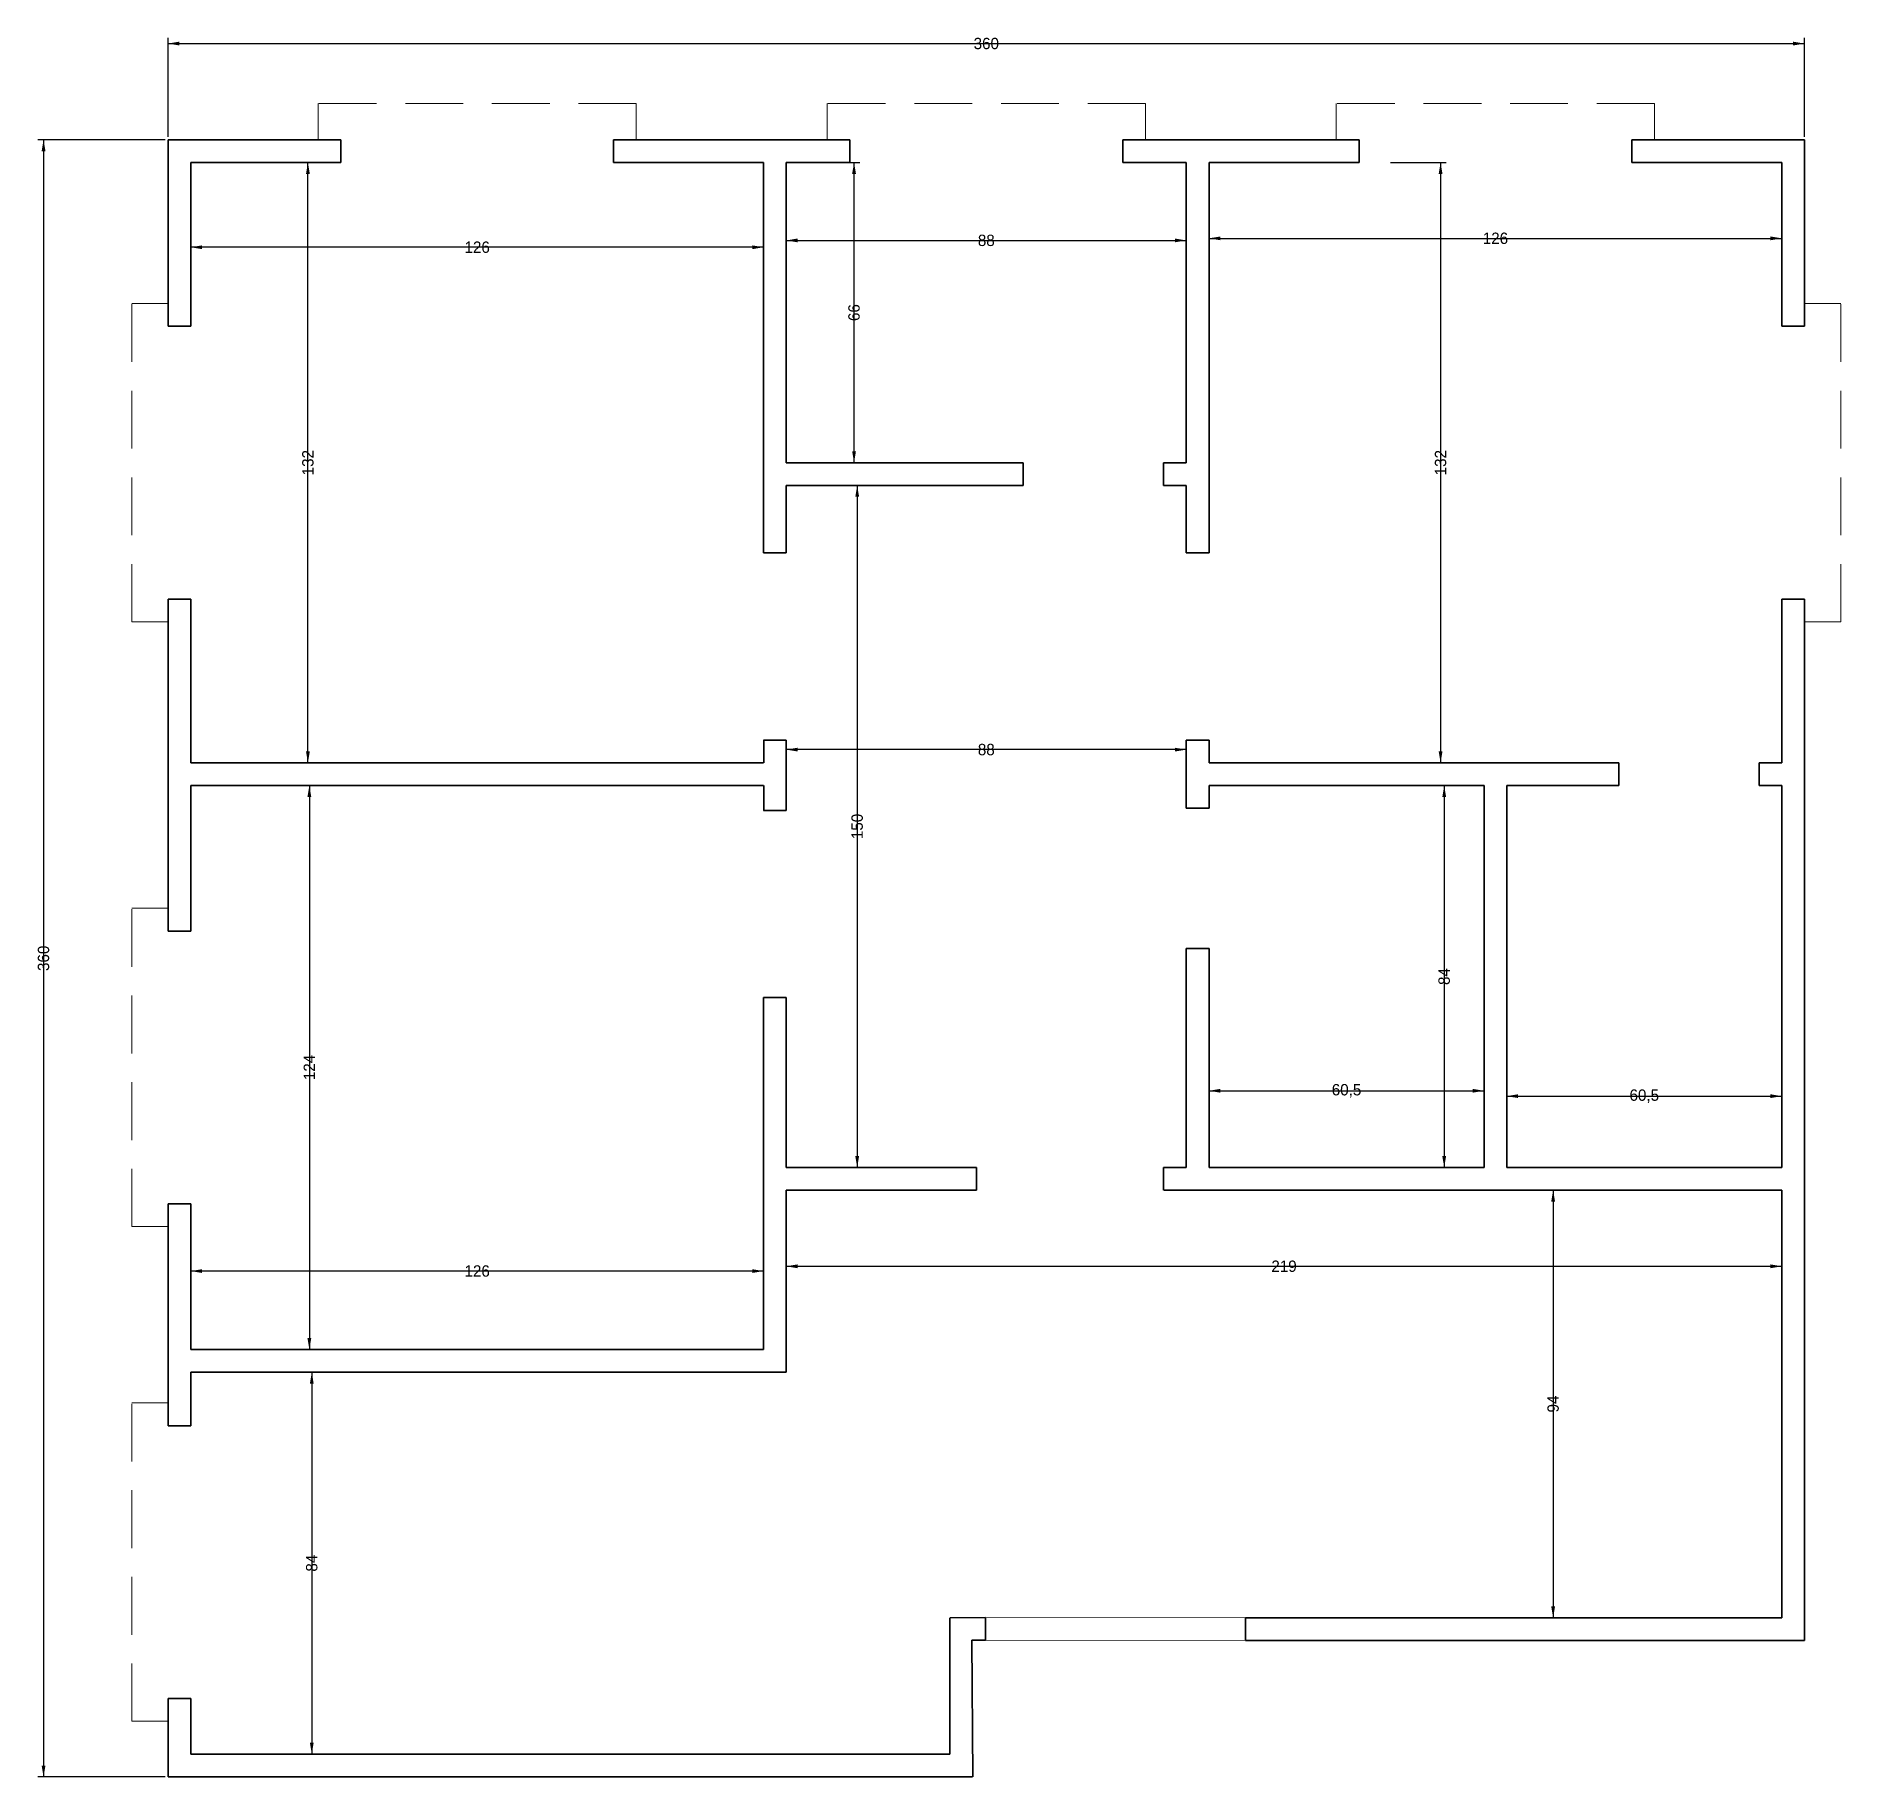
# Model space of a CAD drawing. Extents: x 34686 to 35083, y -1377 to -994.
import ezdxf

# ---------------------------------------------------------------- set-up
doc = ezdxf.new("R2010")
doc.units = 0
doc.linetypes.add('DASHED', pattern=[19.05, 12.7, -6.35])
for name, color, linetype, lineweight in [('DOORS', 1, 'CONTINUOUS', 15), ('WALLS', 7, 'CONTINUOUS', 35), ('WINDOWS', 116, 'CONTINUOUS', 20)]:
    doc.layers.add(name, color=color, linetype=linetype, lineweight=lineweight)
doc.layers.add('hatch', color=252, linetype='CONTINUOUS')
doc.dimstyles.get("Standard").update_dxf_attribs({"dimtxt": 2.5, "dimasz": 2.5, "dimexe": 1.25, "dimexo": 0.625, "dimtad": 0, "dimtoh": 1, "dimtxsty": 'Standard', "dimcen": 0.09, "dimadec": 0, "dimazin": 0, "dimtfac": 1, "dimtdec": 4, "dimtofl": 0, "dimtmove": 0, "dimatfit": 3, "dimfxl": 1, "dimtolj": 1, "dimtzin": 0, "dimarcsym": 0})

# ---------------------------------------------------------------- blocks, each defined once
blk = doc.blocks.new('*D1')
at = {"layer": 'hatch', "color": 0, "linetype": 'ByBlock', "lineweight": -2}
for p, q in [((34714.55, -1017.06), (34686.53, -1017.06)), ((34687.78, -1017.06), (34687.78, -1377.06)), ((34714.55, -1377.06), (34686.53, -1377.06))]:
    blk.add_line(p, q, dxfattribs=at)
for points in [[(34687.78, -1017.06), (34688.2, -1019.56), (34687.36, -1019.56)], [(34687.78, -1377.06), (34687.36, -1374.56), (34688.2, -1374.56)]]:
    blk.add_solid(points, dxfattribs=at)
at = {"layer": 'hatch', "color": 0, "linetype": 'CONTINUOUS', "lineweight": -2, "insert": (34687.78, -1197.06), "char_height": 2.5, "width": 5, "attachment_point": 5, "rotation": 90}
blk.add_mtext('360', dxfattribs=at)
blk = doc.blocks.new('*D2')
at = {"layer": 'hatch', "color": 0, "linetype": 'ByBlock', "lineweight": -2}
for p, q in [((34863.38, -1022.06), (34867.33, -1022.06)), ((34866.08, -1088.06), (34866.08, -1022.06)), ((34865.87, -1088.06), (34867.33, -1088.06))]:
    blk.add_line(p, q, dxfattribs=at)
for points in [[(34866.08, -1022.06), (34866.5, -1024.56), (34865.66, -1024.56)], [(34866.08, -1088.06), (34865.66, -1085.56), (34866.5, -1085.56)]]:
    blk.add_solid(points, dxfattribs=at)
at = {"layer": 'hatch', "color": 0, "linetype": 'CONTINUOUS', "lineweight": -2, "insert": (34866.08, -1055.06), "char_height": 2.5, "width": 3.0556, "attachment_point": 5, "rotation": 90}
blk.add_mtext('66', dxfattribs=at)
blk = doc.blocks.new('*D3')
at = {"layer": 'hatch', "color": 0, "linetype": 'ByBlock', "lineweight": -2}
for p, q in [((34720.17, -1043.13), (34720.17, -1039.44)), ((34846.17, -1043.13), (34846.17, -1039.44)), ((34846.17, -1040.69), (34720.17, -1040.69))]:
    blk.add_line(p, q, dxfattribs=at)
for points in [[(34720.17, -1040.69), (34722.67, -1040.28), (34722.67, -1041.11)], [(34846.17, -1040.69), (34843.67, -1041.11), (34843.67, -1040.28)]]:
    blk.add_solid(points, dxfattribs=at)
at = {"layer": 'hatch', "color": 0, "linetype": 'CONTINUOUS', "lineweight": -2, "insert": (34783.17, -1040.69), "char_height": 2.5, "width": 4.4444, "attachment_point": 5}
blk.add_mtext('126', dxfattribs=at)
blk = doc.blocks.new('*D4')
at = {"layer": 'hatch', "color": 0, "linetype": 'ByBlock', "lineweight": -2}
for p, q in [((34944.17, -1038.34), (34944.17, -1039.98)), ((34944.17, -1038.73), (35070.17, -1038.73)), ((35070.17, -1038.34), (35070.17, -1039.98))]:
    blk.add_line(p, q, dxfattribs=at)
for points in [[(34944.17, -1038.73), (34946.67, -1038.32), (34946.67, -1039.15)], [(35070.17, -1038.73), (35067.67, -1039.15), (35067.67, -1038.32)]]:
    blk.add_solid(points, dxfattribs=at)
at = {"layer": 'hatch', "color": 0, "linetype": 'CONTINUOUS', "lineweight": -2, "insert": (35007.17, -1038.73), "char_height": 2.5, "width": 4.4444, "attachment_point": 5}
blk.add_mtext('126', dxfattribs=at)
blk = doc.blocks.new('*D5')
at = {"layer": 'hatch', "color": 0, "linetype": 'ByBlock', "lineweight": -2}
for p, q in [((34851.17, -1037.55), (34851.17, -1040.44)), ((34851.17, -1039.19), (34939.17, -1039.19)), ((34939.17, -1037.55), (34939.17, -1040.44))]:
    blk.add_line(p, q, dxfattribs=at)
for points in [[(34851.17, -1039.19), (34853.67, -1038.77), (34853.67, -1039.6)], [(34939.17, -1039.19), (34936.67, -1039.6), (34936.67, -1038.77)]]:
    blk.add_solid(points, dxfattribs=at)
at = {"layer": 'hatch', "color": 0, "linetype": 'CONTINUOUS', "lineweight": -2, "insert": (34895.17, -1039.19), "char_height": 2.5, "width": 3.0556, "attachment_point": 5}
blk.add_mtext('88', dxfattribs=at)
blk = doc.blocks.new('*D6')
at = {"layer": 'hatch', "color": 0, "linetype": 'ByBlock', "lineweight": -2}
for p, q in [((34745.48, -1022.06), (34744.69, -1022.06)), ((34745.94, -1154.06), (34745.94, -1022.06)), ((34745.48, -1154.06), (34744.69, -1154.06))]:
    blk.add_line(p, q, dxfattribs=at)
for points in [[(34745.94, -1022.06), (34746.35, -1024.56), (34745.52, -1024.56)], [(34745.94, -1154.06), (34745.52, -1151.56), (34746.35, -1151.56)]]:
    blk.add_solid(points, dxfattribs=at)
at = {"layer": 'hatch', "color": 0, "linetype": 'CONTINUOUS', "lineweight": -2, "insert": (34745.94, -1088.06), "char_height": 2.5, "width": 4.4444, "attachment_point": 5, "rotation": 90}
blk.add_mtext('132', dxfattribs=at)
blk = doc.blocks.new('*D7')
at = {"layer": 'hatch', "color": 0, "linetype": 'ByBlock', "lineweight": -2}
for p, q in [((34715.17, -1016.44), (34715.17, -994.65)), ((34715.17, -995.9), (35075.17, -995.9)), ((35075.17, -1016.44), (35075.17, -994.65))]:
    blk.add_line(p, q, dxfattribs=at)
for points in [[(34715.17, -995.9), (34717.67, -995.48), (34717.67, -996.31)], [(35075.17, -995.9), (35072.67, -996.31), (35072.67, -995.48)]]:
    blk.add_solid(points, dxfattribs=at)
at = {"layer": 'hatch', "color": 0, "linetype": 'CONTINUOUS', "lineweight": -2, "insert": (34895.17, -995.9), "char_height": 2.5, "width": 5, "attachment_point": 5}
blk.add_mtext('360', dxfattribs=at)
blk = doc.blocks.new('*D8')
at = {"layer": 'hatch', "color": 0, "linetype": 'ByBlock', "lineweight": -2}
for p, q in [((34984.06, -1022.06), (34996.36, -1022.06)), ((34995.11, -1022.06), (34995.11, -1154.06)), ((34984.06, -1154.06), (34996.36, -1154.06))]:
    blk.add_line(p, q, dxfattribs=at)
for points in [[(34995.11, -1022.06), (34995.52, -1024.56), (34994.69, -1024.56)], [(34995.11, -1154.06), (34994.69, -1151.56), (34995.52, -1151.56)]]:
    blk.add_solid(points, dxfattribs=at)
at = {"layer": 'hatch', "color": 0, "linetype": 'CONTINUOUS', "lineweight": -2, "insert": (34995.11, -1088.06), "char_height": 2.5, "width": 4.4444, "attachment_point": 5, "rotation": 90}
blk.add_mtext('132', dxfattribs=at)
blk = doc.blocks.new('*D9')
at = {"layer": 'hatch', "color": 0, "linetype": 'ByBlock', "lineweight": -2}
for p, q in [((34999.94, -1159.06), (34994.66, -1159.06)), ((34995.91, -1159.06), (34995.91, -1243.06)), ((34999.94, -1243.06), (34994.66, -1243.06))]:
    blk.add_line(p, q, dxfattribs=at)
for points in [[(34995.91, -1159.06), (34996.32, -1161.56), (34995.49, -1161.56)], [(34995.91, -1243.06), (34995.49, -1240.56), (34996.32, -1240.56)]]:
    blk.add_solid(points, dxfattribs=at)
at = {"layer": 'hatch', "color": 0, "linetype": 'CONTINUOUS', "lineweight": -2, "insert": (34995.91, -1201.06), "char_height": 2.5, "width": 3.3333, "attachment_point": 5, "rotation": 90}
blk.add_mtext('84', dxfattribs=at)
blk = doc.blocks.new('*D10')
at = {"layer": 'hatch', "color": 0, "linetype": 'ByBlock', "lineweight": -2}
for p, q in [((34944.17, -1225.56), (34944.17, -1224.93)), ((34944.17, -1226.18), (35004.67, -1226.18)), ((35004.67, -1225.56), (35004.67, -1224.93))]:
    blk.add_line(p, q, dxfattribs=at)
for points in [[(34944.17, -1226.18), (34946.67, -1225.77), (34946.67, -1226.6)], [(35004.67, -1226.18), (35002.17, -1226.6), (35002.17, -1225.77)]]:
    blk.add_solid(points, dxfattribs=at)
at = {"layer": 'hatch', "color": 0, "linetype": 'CONTINUOUS', "lineweight": -2, "insert": (34974.42, -1226.18), "char_height": 2.5, "width": 5.9722, "attachment_point": 5}
blk.add_mtext('60,5', dxfattribs=at)
blk = doc.blocks.new('*D11')
at = {"layer": 'hatch', "color": 0, "linetype": 'ByBlock', "lineweight": -2}
for p, q in [((34872.23, -1093.06), (34865.52, -1093.06)), ((34866.77, -1093.06), (34866.77, -1243.06)), ((34871.48, -1243.06), (34865.52, -1243.06))]:
    blk.add_line(p, q, dxfattribs=at)
for points in [[(34866.77, -1093.06), (34867.19, -1095.56), (34866.35, -1095.56)], [(34866.77, -1243.06), (34866.35, -1240.56), (34867.19, -1240.56)]]:
    blk.add_solid(points, dxfattribs=at)
at = {"layer": 'hatch', "color": 0, "linetype": 'CONTINUOUS', "lineweight": -2, "insert": (34866.77, -1168.06), "char_height": 2.5, "width": 4.4444, "attachment_point": 5, "rotation": 90}
blk.add_mtext('150', dxfattribs=at)
blk = doc.blocks.new('*D12')
at = {"layer": 'hatch', "color": 0, "linetype": 'ByBlock', "lineweight": -2}
for p, q in [((34851.17, -1150.54), (34851.17, -1149.91)), ((34939.17, -1151.16), (34851.17, -1151.16)), ((34939.17, -1150.54), (34939.17, -1149.91))]:
    blk.add_line(p, q, dxfattribs=at)
for points in [[(34851.17, -1151.16), (34853.67, -1150.75), (34853.67, -1151.58)], [(34939.17, -1151.16), (34936.67, -1151.58), (34936.67, -1150.75)]]:
    blk.add_solid(points, dxfattribs=at)
at = {"layer": 'hatch', "color": 0, "linetype": 'CONTINUOUS', "lineweight": -2, "insert": (34895.17, -1151.16), "char_height": 2.5, "width": 3.0556, "attachment_point": 5}
blk.add_mtext('88', dxfattribs=at)
blk = doc.blocks.new('*D13')
at = {"layer": 'hatch', "color": 0, "linetype": 'ByBlock', "lineweight": -2}
for p, q in [((34748.57, -1159.06), (34745, -1159.06)), ((34746.25, -1159.06), (34746.25, -1283.06)), ((34748.57, -1283.06), (34745, -1283.06))]:
    blk.add_line(p, q, dxfattribs=at)
for points in [[(34746.25, -1159.06), (34746.67, -1161.56), (34745.83, -1161.56)], [(34746.25, -1283.06), (34745.83, -1280.56), (34746.67, -1280.56)]]:
    blk.add_solid(points, dxfattribs=at)
at = {"layer": 'hatch', "color": 0, "linetype": 'CONTINUOUS', "lineweight": -2, "insert": (34746.25, -1221.06), "char_height": 2.5, "width": 4.7222, "attachment_point": 5, "rotation": 90}
blk.add_mtext('124', dxfattribs=at)
blk = doc.blocks.new('*D14')
at = {"layer": 'hatch', "color": 0, "linetype": 'ByBlock', "lineweight": -2}
for p, q in [((34846.17, -1265.83), (34720.17, -1265.83)), ((34720.17, -1266.19), (34720.17, -1267.08)), ((34846.17, -1266.19), (34846.17, -1267.08))]:
    blk.add_line(p, q, dxfattribs=at)
for points in [[(34720.17, -1265.83), (34722.67, -1265.42), (34722.67, -1266.25)], [(34846.17, -1265.83), (34843.67, -1266.25), (34843.67, -1265.42)]]:
    blk.add_solid(points, dxfattribs=at)
at = {"layer": 'hatch', "color": 0, "linetype": 'CONTINUOUS', "lineweight": -2, "insert": (34783.17, -1265.83), "char_height": 2.5, "width": 4.4444, "attachment_point": 5}
blk.add_mtext('126', dxfattribs=at)
blk = doc.blocks.new('*D15')
at = {"layer": 'hatch', "color": 0, "linetype": 'ByBlock', "lineweight": -2}
for p, q in [((34851.17, -1263.13), (34851.17, -1266.03)), ((34851.17, -1264.78), (35070.17, -1264.78)), ((35070.17, -1263.13), (35070.17, -1266.03))]:
    blk.add_line(p, q, dxfattribs=at)
for points in [[(34851.17, -1264.78), (34853.67, -1264.36), (34853.67, -1265.2)], [(35070.17, -1264.78), (35067.67, -1265.2), (35067.67, -1264.36)]]:
    blk.add_solid(points, dxfattribs=at)
at = {"layer": 'hatch', "color": 0, "linetype": 'CONTINUOUS', "lineweight": -2, "insert": (34960.67, -1264.78), "char_height": 2.5, "width": 4.4444, "attachment_point": 5}
blk.add_mtext('219', dxfattribs=at)
blk = doc.blocks.new('*D16')
at = {"layer": 'hatch', "color": 0, "linetype": 'ByBlock', "lineweight": -2}
for p, q in [((35019.9, -1248.06), (35018.62, -1248.06)), ((35019.87, -1248.06), (35019.87, -1342.06)), ((35019.9, -1342.06), (35018.62, -1342.06))]:
    blk.add_line(p, q, dxfattribs=at)
for points in [[(35019.87, -1248.06), (35020.29, -1250.56), (35019.45, -1250.56)], [(35019.87, -1342.06), (35019.45, -1339.56), (35020.29, -1339.56)]]:
    blk.add_solid(points, dxfattribs=at)
at = {"layer": 'hatch', "color": 0, "linetype": 'CONTINUOUS', "lineweight": -2, "insert": (35019.87, -1295.06), "char_height": 2.5, "width": 3.3333, "attachment_point": 5, "rotation": 90}
blk.add_mtext('94', dxfattribs=at)
blk = doc.blocks.new('*D17')
at = {"layer": 'hatch', "color": 0, "linetype": 'ByBlock', "lineweight": -2}
for p, q in [((35009.67, -1226.74), (35009.67, -1226.12)), ((35070.17, -1226.74), (35070.17, -1226.12)), ((35009.67, -1227.37), (35070.17, -1227.37))]:
    blk.add_line(p, q, dxfattribs=at)
for points in [[(35009.67, -1227.37), (35012.17, -1226.95), (35012.17, -1227.78)], [(35070.17, -1227.37), (35067.67, -1227.78), (35067.67, -1226.95)]]:
    blk.add_solid(points, dxfattribs=at)
at = {"layer": 'hatch', "color": 0, "linetype": 'CONTINUOUS', "lineweight": -2, "insert": (35039.92, -1227.37), "char_height": 2.5, "width": 5.9722, "attachment_point": 5}
blk.add_mtext('60,5', dxfattribs=at)
blk = doc.blocks.new('*D18')
at = {"layer": 'hatch', "color": 0, "linetype": 'ByBlock', "lineweight": -2}
for p, q in [((34746.16, -1288.06), (34745.54, -1288.06)), ((34746.79, -1288.06), (34746.79, -1372.06)), ((34746.16, -1372.06), (34745.54, -1372.06))]:
    blk.add_line(p, q, dxfattribs=at)
for points in [[(34746.79, -1288.06), (34747.2, -1290.56), (34746.37, -1290.56)], [(34746.79, -1372.06), (34746.37, -1369.56), (34747.2, -1369.56)]]:
    blk.add_solid(points, dxfattribs=at)
at = {"layer": 'hatch', "color": 0, "linetype": 'CONTINUOUS', "lineweight": -2, "insert": (34746.79, -1330.06), "char_height": 2.5, "width": 3.3333, "attachment_point": 5, "rotation": 90}
blk.add_mtext('84', dxfattribs=at)

msp = doc.modelspace()

# ---------------------------------------------------------------- linework, layer by layer
at = {"layer": 'DOORS', "lineweight": 0}
msp.add_lwpolyline([(34952.172, -1342.062), (34895, -1342), (34895, -1347), (34952.172, -1347.062)], close=True, dxfattribs=at)
at = {"layer": 'WALLS'}
for p, q in [((34753.172, -1017.062), (34715.172, -1017.062)), ((34715.172, -1017.062), (34715.172, -1058.062)), ((34753.172, -1022.062), (34753.172, -1017.062)), ((34813.172, -1022.062), (34813.172, -1017.062)), ((34865.172, -1017.062), (34813.172, -1017.062)), ((34865.172, -1022.062), (34865.172, -1017.062)), ((34977.172, -1017.062), (34925.172, -1017.062)), ((34925.172, -1022.062), (34925.172, -1017.062)), ((34977.172, -1022.062), (34977.172, -1017.062)), ((35075.172, -1017.062), (35037.172, -1017.062)), ((35037.172, -1022.062), (35037.172, -1017.062)), ((35075.172, -1058.062), (35075.172, -1017.062)), ((34720.172, -1022.062), (34720.172, -1058.062)), ((34753.172, -1022.062), (34720.172, -1022.062)), ((34846.172, -1022.062), (34813.172, -1022.062)), ((34846.172, -1022.062), (34846.172, -1107.919)), ((34851.172, -1022.062), (34851.172, -1088.062)), ((34865.172, -1022.062), (34851.172, -1022.062)), ((34939.172, -1022.062), (34925.172, -1022.062)), ((34939.172, -1088.062), (34939.172, -1022.062)), ((34977.172, -1022.062), (34944.172, -1022.062)), ((34944.172, -1107.919), (34944.172, -1022.062)), ((35070.172, -1022.062), (35037.172, -1022.062)), ((35070.172, -1058.062), (35070.172, -1022.062)), ((34720.172, -1058.062), (34715.172, -1058.062)), ((35070.172, -1058.062), (35075.172, -1058.062)), ((34903.315, -1088.062), (34851.172, -1088.062)), ((34903.315, -1093.062), (34903.315, -1088.062)), ((34934.172, -1088.062), (34934.172, -1093.062)), ((34939.172, -1088.062), (34934.172, -1088.062)), ((34851.172, -1093.062), (34851.172, -1107.919)), ((34903.315, -1093.062), (34851.172, -1093.062)), ((34939.172, -1093.062), (34934.172, -1093.062)), ((34939.172, -1107.919), (34939.172, -1093.062)), ((34851.172, -1107.919), (34846.172, -1107.919)), ((34939.172, -1107.919), (34944.172, -1107.919)), ((34715.172, -1118.062), (34715.172, -1191.062)), ((34720.172, -1118.062), (34715.172, -1118.062)), ((34720.172, -1118.062), (34720.172, -1154.062)), ((35070.172, -1154.062), (35070.172, -1118.062)), ((35070.172, -1118.062), (35075.172, -1118.062)), ((34851.172, -1149.062), (34846.172, -1149.062)), ((34851.172, -1149.062), (34851.172, -1164.546)), ((34939.172, -1149.062), (34944.172, -1149.062)), ((34939.172, -1164.062), (34939.172, -1149.062)), ((34944.172, -1154.062), (34944.172, -1149.062)), ((34846.172, -1154.062), (34720.172, -1154.062)), ((35034.315, -1154.062), (34944.172, -1154.062)), ((35034.315, -1154.062), (35034.315, -1159.062)), ((35070.172, -1154.062), (35065.172, -1154.062)), ((35065.172, -1154.062), (35065.172, -1159.062)), ((34720.172, -1159.062), (34720.172, -1191.062)), ((34846.172, -1159.062), (34720.172, -1159.062)), ((34944.172, -1164.062), (34944.172, -1159.062)), ((35004.672, -1159.062), (35004.672, -1243.062)), ((35009.672, -1159.062), (35009.672, -1243.062)), ((35070.172, -1159.062), (35065.172, -1159.062)), ((35070.172, -1243.062), (35070.172, -1159.062)), ((34851.172, -1164.546), (34846.172, -1164.546)), ((34939.172, -1164.062), (34944.172, -1164.062)), ((34939.172, -1164.062), (34944.172, -1164.062)), ((34720.172, -1191.062), (34715.172, -1191.062)), ((34939.172, -1194.919), (34944.172, -1194.919)), ((34939.172, -1243.062), (34939.172, -1194.919)), ((34939.172, -1194.919), (34944.172, -1194.919)), ((34944.172, -1243.062), (34944.172, -1194.919)), ((34846.172, -1205.689), (34846.172, -1248.062)), ((34851.172, -1205.689), (34846.172, -1205.689)), ((34851.172, -1205.689), (34851.172, -1243.062)), ((34851.172, -1243.062), (34893.029, -1243.062)), ((34893.029, -1248.062), (34893.029, -1243.062)), ((34934.172, -1248.062), (34934.172, -1243.062)), ((34939.172, -1243.062), (34934.172, -1243.062)), ((34846.172, -1248.062), (34846.172, -1283.062)), ((34851.172, -1248.062), (34851.172, -1288.062)), ((34893.029, -1248.062), (34851.172, -1248.062)), ((35070.172, -1342.062), (35070.172, -1248.062)), ((34715.172, -1251.062), (34715.172, -1299.839)), ((34720.172, -1251.062), (34715.172, -1251.062)), ((34720.172, -1283.062), (34846.172, -1283.062)), ((34720.172, -1288.062), (34851.172, -1288.062)), ((34720.172, -1299.839), (34715.172, -1299.839)), ((34887.172, -1372.062), (34887.172, -1342.062)), ((34952.172, -1347.062), (34952.172, -1342.062)), ((34952.172, -1342.062), (35070.172, -1342.062)), ((34952.172, -1347.062), (35075.172, -1347.062)), ((34715.172, -1359.839), (34715.172, -1377.062)), ((34720.172, -1359.839), (34715.172, -1359.839)), ((34720.172, -1359.839), (34720.172, -1372.062)), ((34887.172, -1372.062), (34720.172, -1372.062)), ((34715.172, -1377.062), (34892.172, -1377.062))]:
    msp.add_line(p, q, dxfattribs=at)
at = {"layer": 'WALLS', "linetype": 'CONTINUOUS', "lineweight": 35}
for p, q in [((35075.2, -1118.06), (35075.2, -1347.06)), ((34846.2, -1149.06), (34846.2, -1154.06)), ((34846.2, -1159.06), (34846.2, -1164.55)), ((34944.2, -1159.06), (35004.7, -1159.06)), ((35009.7, -1159.06), (35034.3, -1159.06)), ((34944.2, -1243.06), (35004.7, -1243.06)), ((35009.7, -1243.06), (35070.2, -1243.06)), ((34934.2, -1248.06), (35070.2, -1248.06)), ((34720.2, -1251.06), (34720.2, -1283.06)), ((34720.2, -1288.06), (34720.2, -1299.84)), ((34887.2, -1342.06), (34895, -1342)), ((34895, -1342), (34895, -1347)), ((34892.2, -1377.06), (34892, -1347)), ((34892, -1347), (34895, -1347))]:
    msp.add_line(p, q, dxfattribs=at)
at = {"layer": 'WINDOWS', "linetype": 'DASHED'}
for p, q in [((34748.172, -1017.062), (34748.172, -1009.062)), ((34818.172, -1009.062), (34748.172, -1009.062)), ((34818.172, -1017.062), (34818.172, -1009.062)), ((34930.172, -1009.062), (34860.172, -1009.062)), ((34860.172, -1017.062), (34860.172, -1009.062)), ((34930.172, -1017.062), (34930.172, -1009.062)), ((35042.172, -1009.062), (34972.172, -1009.062)), ((34972.172, -1017.062), (34972.172, -1009.062)), ((35042.172, -1017.062), (35042.172, -1009.062)), ((34707.172, -1123.062), (34707.172, -1053.062)), ((34715.172, -1053.062), (34707.172, -1053.062)), ((35075.172, -1053.062), (35083.172, -1053.062)), ((35083.172, -1123.062), (35083.172, -1053.062)), ((34715.172, -1123.062), (34707.172, -1123.062)), ((35075.172, -1123.062), (35083.172, -1123.062)), ((34707.172, -1256.062), (34707.172, -1186.062)), ((34715.172, -1186.062), (34707.172, -1186.062)), ((34715.172, -1256.062), (34707.172, -1256.062)), ((34707.172, -1364.839), (34707.172, -1294.839)), ((34715.172, -1294.839), (34707.172, -1294.839)), ((34715.172, -1364.839), (34707.172, -1364.839))]:
    msp.add_line(p, q, dxfattribs=at)

# ---------------------------------------------------------------- dimensions: what is measured, and where the dimension line sits
at = {"layer": 'hatch', "lineweight": 0}
for base, p1, p2, picture, middle in [((35075.172, -995.899), (34715.172, -1017.062), (35075.172, -1017.062), '*D7', (34895.172, -995.899)), ((34720.172, -1040.694), (34846.172, -1043.751), (34720.172, -1043.751), '*D3', (34783.172, -1040.694)), ((34939.172, -1039.188), (34851.172, -1036.928), (34939.172, -1036.928), '*D5', (34895.172, -1039.188)), ((35070.172, -1038.735), (34944.172, -1037.716), (35070.172, -1037.716), '*D4', (35007.172, -1038.735)), ((34851.172, -1151.165), (34939.172, -1151.165), (34851.172, -1151.165), '*D12', (34895.172, -1151.165)), ((35004.672, -1226.183), (34944.172, -1226.183), (35004.672, -1226.183), '*D10', (34974.422, -1226.183)), ((35070.172, -1227.367), (35009.672, -1227.367), (35070.172, -1227.367), '*D17', (35039.922, -1227.367)), ((35070.172, -1264.779), (34851.172, -1262.501), (35070.172, -1262.501), '*D15', (34960.672, -1264.779)), ((34720.172, -1265.832), (34846.172, -1265.562), (34720.172, -1265.562), '*D14', (34783.172, -1265.832))]:
    dim = msp.add_linear_dim(base=base, p1=p1, p2=p2, dimstyle='Standard', dxfattribs=at)
    dim.commit()
    dim.dimension.update_dxf_attribs({"geometry": picture, "text_midpoint": middle})
for base, p1, p2, picture, middle in [((34687.78, -1377.062), (34715.172, -1017.062), (34715.172, -1377.062), '*D1', (34687.78, -1197.062)), ((34745.937, -1022.062), (34746.1, -1154.062), (34746.1, -1022.062), '*D6', (34745.937, -1088.062)), ((34866.081, -1022.062), (34865.249, -1088.062), (34862.753, -1022.062), '*D2', (34866.081, -1055.062)), ((34995.108, -1154.062), (34983.44, -1022.062), (34983.44, -1154.062), '*D8', (34995.108, -1088.062)), ((34866.771, -1243.062), (34872.859, -1093.062), (34872.101, -1243.062), '*D11', (34866.771, -1168.062)), ((34746.25, -1283.062), (34749.194, -1159.062), (34749.194, -1283.062), '*D13', (34746.25, -1221.062)), ((34995.905, -1243.062), (35000.561, -1159.062), (35000.561, -1243.062), '*D9', (34995.905, -1201.062)), ((35019.869, -1342.062), (35020.52, -1248.062), (35020.52, -1342.062), '*D16', (35019.869, -1295.062)), ((34746.788, -1372.062), (34746.788, -1288.062), (34746.788, -1372.062), '*D18', (34746.788, -1330.062))]:
    dim = msp.add_linear_dim(base=base, p1=p1, p2=p2, angle=90, dimstyle='Standard', dxfattribs=at)
    dim.commit()
    dim.dimension.update_dxf_attribs({"geometry": picture, "text_midpoint": middle})

doc.saveas('drawing.dxf')
